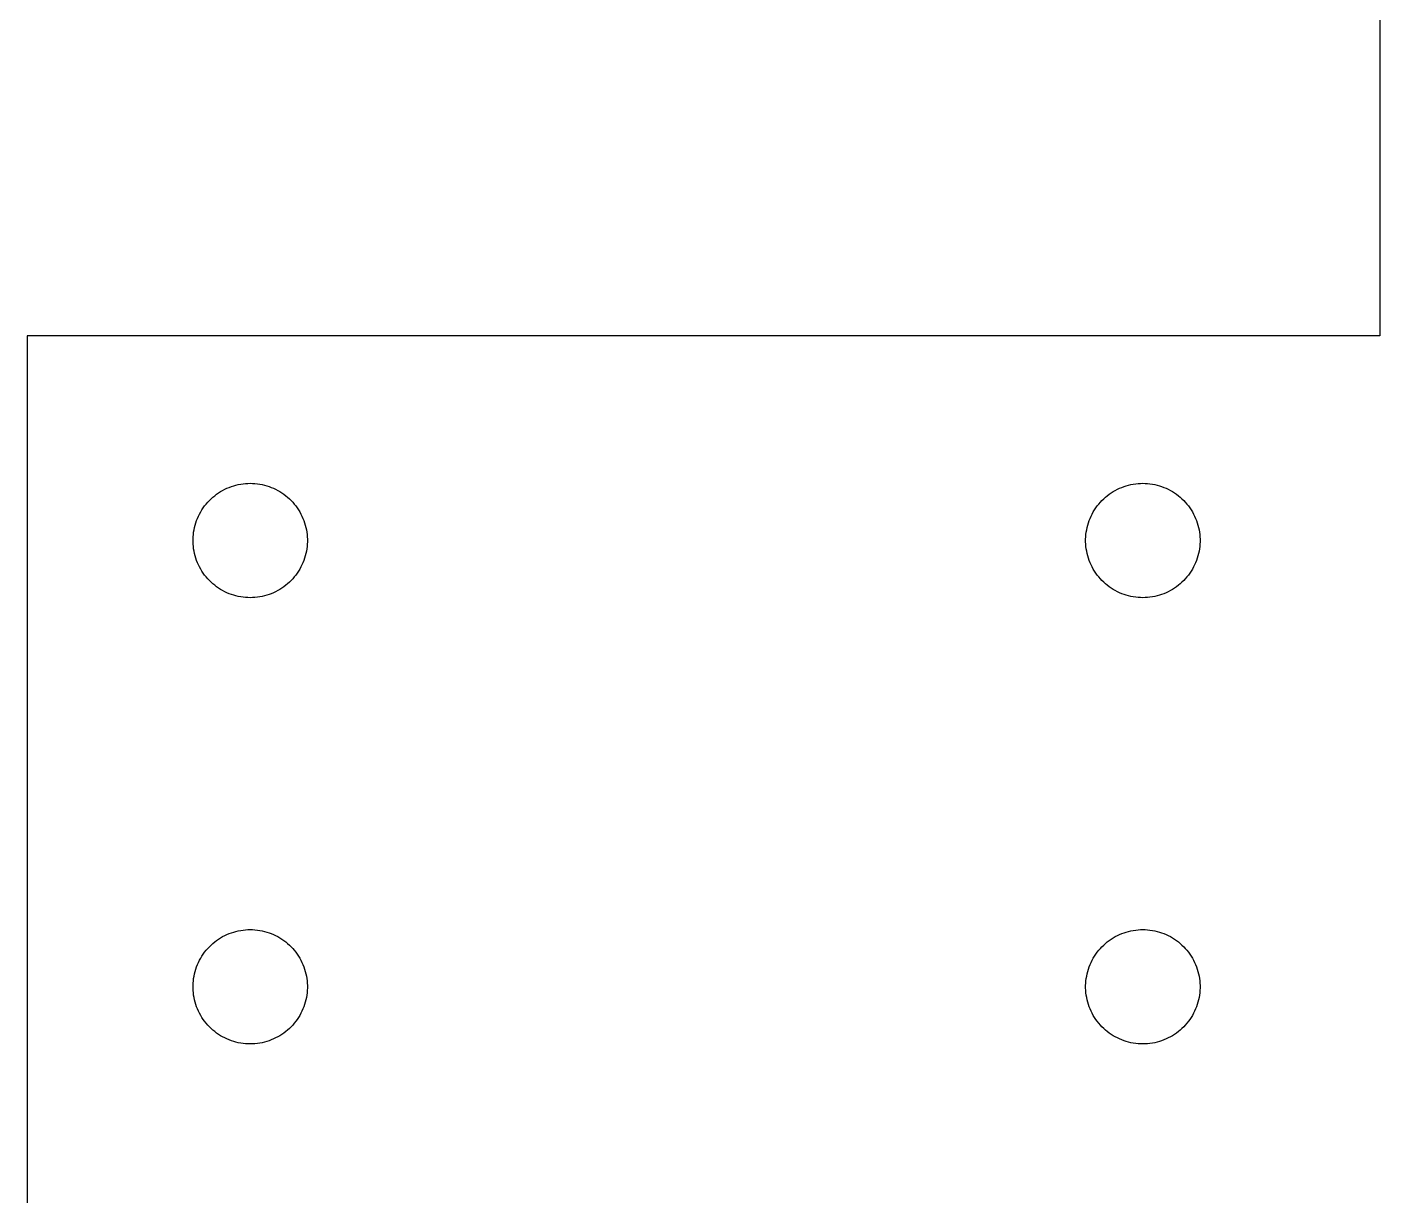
# Model space of a CAD drawing. Header units: metres. Extents: x -8 to 8, y -7.5 to 5.8.
# Drawn here: x -8.031 to -6.122, y -2.5 to -0.85 of the extents above; entities that cross this region are included whole.
import ezdxf

# ---------------------------------------------------------------- set-up
doc = ezdxf.new("R2010")
doc.units = ezdxf.units.M

msp = doc.modelspace()

# ---------------------------------------------------------------- linework, layer by layer
for p, q in [((-6.12204, 0.485825), (-6.12204, -1.28581)), ((-6.12204, -1.28581), (-8.03149, -1.28581)), ((-8.03149, -1.28581), (-8.03149, -3.59999)), ((-7.76398, -1.50951), (-7.7612, -1.50757)), ((-7.7612, -1.50757), (-7.75835, -1.50577)), ((-7.75835, -1.50577), (-7.75542, -1.50407)), ((-7.75542, -1.50407), (-7.75241, -1.5025)), ((-7.75241, -1.5025), (-7.74936, -1.50107)), ((-7.74936, -1.50107), (-7.74625, -1.49976)), ((-7.74625, -1.49976), (-7.74307, -1.49858)), ((-7.74307, -1.49858), (-7.73985, -1.49753)), ((-7.73985, -1.49753), (-7.7366, -1.49663)), ((-7.7366, -1.49663), (-7.73331, -1.49585)), ((-7.73331, -1.49585), (-7.73, -1.49522)), ((-7.73, -1.49522), (-7.72665, -1.49472)), ((-7.72665, -1.49472), (-7.72328, -1.49437)), ((-7.72328, -1.49437), (-7.71991, -1.49416)), ((-7.71991, -1.49416), (-7.71654, -1.49408)), ((-7.71654, -1.49408), (-7.71315, -1.49416)), ((-7.71315, -1.49416), (-7.70978, -1.49437)), ((-7.70978, -1.49437), (-7.70642, -1.49472)), ((-7.70642, -1.49472), (-7.70308, -1.49522)), ((-7.70308, -1.49522), (-7.69975, -1.49585)), ((-7.69975, -1.49585), (-7.69646, -1.49663)), ((-7.69646, -1.49663), (-7.69321, -1.49753)), ((-7.69321, -1.49753), (-7.68999, -1.49858)), ((-7.68999, -1.49858), (-7.68683, -1.49976)), ((-7.68683, -1.49976), (-7.6837, -1.50107)), ((-7.6837, -1.50107), (-7.68065, -1.5025)), ((-7.68065, -1.5025), (-7.67766, -1.50407)), ((-7.67766, -1.50407), (-7.67473, -1.50577)), ((-7.67473, -1.50577), (-7.67188, -1.50757)), ((-7.67188, -1.50757), (-7.6691, -1.50951)), ((-6.50414, -1.50951), (-6.50136, -1.50757)), ((-6.50136, -1.50757), (-6.4985, -1.50577)), ((-6.4985, -1.50577), (-6.49557, -1.50407)), ((-6.49557, -1.50407), (-6.49257, -1.5025)), ((-6.49257, -1.5025), (-6.48952, -1.50107)), ((-6.48952, -1.50107), (-6.4864, -1.49976)), ((-6.4864, -1.49976), (-6.48323, -1.49858)), ((-6.48323, -1.49858), (-6.48001, -1.49753)), ((-6.48001, -1.49753), (-6.47676, -1.49663)), ((-6.47676, -1.49663), (-6.47346, -1.49585)), ((-6.47346, -1.49585), (-6.47015, -1.49522)), ((-6.47015, -1.49522), (-6.4668, -1.49472)), ((-6.4668, -1.49472), (-6.46344, -1.49437)), ((-6.46344, -1.49437), (-6.46007, -1.49416)), ((-6.46007, -1.49416), (-6.4567, -1.49408)), ((-6.4567, -1.49408), (-6.45331, -1.49416)), ((-6.45331, -1.49416), (-6.44994, -1.49437)), ((-6.44994, -1.49437), (-6.44658, -1.49472)), ((-6.44658, -1.49472), (-6.44324, -1.49522)), ((-6.44324, -1.49522), (-6.43991, -1.49585)), ((-6.43991, -1.49585), (-6.43661, -1.49663)), ((-6.43661, -1.49663), (-6.43336, -1.49753)), ((-6.43336, -1.49753), (-6.43015, -1.49858)), ((-6.43015, -1.49858), (-6.42697, -1.49976)), ((-6.42697, -1.49976), (-6.42386, -1.50107)), ((-6.42386, -1.50107), (-6.42081, -1.5025)), ((-6.42081, -1.5025), (-6.4178, -1.50407)), ((-6.4178, -1.50407), (-6.41489, -1.50577)), ((-6.41489, -1.50577), (-6.41203, -1.50757)), ((-6.41203, -1.50757), (-6.40926, -1.50951)), ((-7.78281, -1.52873), (-7.78082, -1.526)), ((-7.78082, -1.526), (-7.77872, -1.52335)), ((-7.77872, -1.52335), (-7.7765, -1.5208)), ((-7.7765, -1.5208), (-7.7742, -1.51833)), ((-7.7742, -1.51833), (-7.77177, -1.51596)), ((-7.77177, -1.51596), (-7.76927, -1.5137)), ((-7.76927, -1.5137), (-7.76666, -1.51155)), ((-7.76666, -1.51155), (-7.76398, -1.50951)), ((-7.6691, -1.50951), (-7.6664, -1.51155)), ((-7.6664, -1.51155), (-7.6638, -1.5137)), ((-7.6638, -1.5137), (-7.66129, -1.51596)), ((-7.66129, -1.51596), (-7.65887, -1.51833)), ((-7.65887, -1.51833), (-7.65656, -1.5208)), ((-7.65656, -1.5208), (-7.65434, -1.52335)), ((-7.65434, -1.52335), (-7.65225, -1.526)), ((-7.65225, -1.526), (-7.65025, -1.52873)), ((-6.52296, -1.52873), (-6.52098, -1.526)), ((-6.52098, -1.526), (-6.51888, -1.52335)), ((-6.51888, -1.52335), (-6.51666, -1.5208)), ((-6.51666, -1.5208), (-6.51436, -1.51833)), ((-6.51436, -1.51833), (-6.51193, -1.51596)), ((-6.51193, -1.51596), (-6.50943, -1.5137)), ((-6.50943, -1.5137), (-6.50682, -1.51155)), ((-6.50682, -1.51155), (-6.50414, -1.50951)), ((-6.40926, -1.50951), (-6.40656, -1.51155)), ((-6.40656, -1.51155), (-6.40395, -1.5137)), ((-6.40395, -1.5137), (-6.40144, -1.51596)), ((-6.40144, -1.51596), (-6.39903, -1.51833)), ((-6.39903, -1.51833), (-6.39671, -1.5208)), ((-6.39671, -1.5208), (-6.3945, -1.52335)), ((-6.3945, -1.52335), (-6.39241, -1.526)), ((-6.39241, -1.526), (-6.39041, -1.52873)), ((-7.79218, -1.54666), (-7.79094, -1.54352)), ((-7.79094, -1.54352), (-7.78957, -1.54044)), ((-7.78957, -1.54044), (-7.78806, -1.5374)), ((-7.78806, -1.5374), (-7.78642, -1.53444)), ((-7.78642, -1.53444), (-7.78468, -1.53156)), ((-7.78468, -1.53156), (-7.78281, -1.52873)), ((-7.65025, -1.52873), (-7.64839, -1.53156)), ((-7.64839, -1.53156), (-7.64664, -1.53444)), ((-7.64664, -1.53444), (-7.645, -1.5374)), ((-7.645, -1.5374), (-7.64351, -1.54044)), ((-7.64351, -1.54044), (-7.64214, -1.54352)), ((-7.64214, -1.54352), (-7.64088, -1.54666)), ((-6.53233, -1.54666), (-6.5311, -1.54352)), ((-6.5311, -1.54352), (-6.52971, -1.54044)), ((-6.52971, -1.54044), (-6.52821, -1.5374)), ((-6.52821, -1.5374), (-6.52658, -1.53444)), ((-6.52658, -1.53444), (-6.52483, -1.53156)), ((-6.52483, -1.53156), (-6.52296, -1.52873)), ((-6.39041, -1.52873), (-6.38855, -1.53156)), ((-6.38855, -1.53156), (-6.3868, -1.53444)), ((-6.3868, -1.53444), (-6.38516, -1.5374)), ((-6.38516, -1.5374), (-6.38367, -1.54044)), ((-6.38367, -1.54044), (-6.38229, -1.54352)), ((-6.38229, -1.54352), (-6.38104, -1.54666)), ((-7.7968, -1.56636), (-7.79637, -1.563)), ((-7.79637, -1.563), (-7.79581, -1.55968)), ((-7.79581, -1.55968), (-7.7951, -1.55637)), ((-7.7951, -1.55637), (-7.79427, -1.55309)), ((-7.79427, -1.55309), (-7.79329, -1.54985)), ((-7.79329, -1.54985), (-7.79218, -1.54666)), ((-7.64088, -1.54666), (-7.63977, -1.54985)), ((-7.63977, -1.54985), (-7.63879, -1.55309)), ((-7.63879, -1.55309), (-7.63795, -1.55637)), ((-7.63795, -1.55637), (-7.63725, -1.55968)), ((-7.63725, -1.55968), (-7.63669, -1.563)), ((-7.63669, -1.563), (-7.63626, -1.56636)), ((-6.53696, -1.56636), (-6.53653, -1.563)), ((-6.53653, -1.563), (-6.53596, -1.55968)), ((-6.53596, -1.55968), (-6.53526, -1.55637)), ((-6.53526, -1.55637), (-6.53442, -1.55309)), ((-6.53442, -1.55309), (-6.53345, -1.54985)), ((-6.53345, -1.54985), (-6.53233, -1.54666)), ((-6.38104, -1.54666), (-6.37993, -1.54985)), ((-6.37993, -1.54985), (-6.37895, -1.55309)), ((-6.37895, -1.55309), (-6.37811, -1.55637)), ((-6.37811, -1.55637), (-6.37741, -1.55968)), ((-6.37741, -1.55968), (-6.37685, -1.563)), ((-6.37685, -1.563), (-6.37642, -1.56636)), ((-7.79723, -1.5731), (-7.79709, -1.56973)), ((-7.79723, -1.57649), (-7.79723, -1.5731)), ((-7.79709, -1.57986), (-7.79723, -1.57649)), ((-7.79709, -1.56973), (-7.7968, -1.56636)), ((-7.7968, -1.58324), (-7.79709, -1.57986)), ((-7.79637, -1.58658), (-7.7968, -1.58324)), ((-7.63626, -1.58324), (-7.63669, -1.58658)), ((-7.63626, -1.56636), (-7.63599, -1.56973)), ((-7.63599, -1.57986), (-7.63626, -1.58324)), ((-7.63599, -1.56973), (-7.63585, -1.5731)), ((-7.63585, -1.57649), (-7.63599, -1.57986)), ((-7.63585, -1.5731), (-7.63585, -1.57649)), ((-6.53738, -1.5731), (-6.53723, -1.56973)), ((-6.53738, -1.57649), (-6.53738, -1.5731)), ((-6.53723, -1.57986), (-6.53738, -1.57649)), ((-6.53723, -1.56973), (-6.53696, -1.56636)), ((-6.53696, -1.58324), (-6.53723, -1.57986)), ((-6.53653, -1.58658), (-6.53696, -1.58324)), ((-6.37642, -1.58324), (-6.37685, -1.58658)), ((-6.37642, -1.56636), (-6.37614, -1.56973)), ((-6.37614, -1.57986), (-6.37642, -1.58324)), ((-6.37614, -1.56973), (-6.37599, -1.5731)), ((-6.37599, -1.57649), (-6.37614, -1.57986)), ((-6.37599, -1.5731), (-6.37599, -1.57649)), ((-7.79581, -1.58992), (-7.79637, -1.58658)), ((-7.7951, -1.59323), (-7.79581, -1.58992)), ((-7.79427, -1.5965), (-7.7951, -1.59323)), ((-7.79329, -1.59973), (-7.79427, -1.5965)), ((-7.79218, -1.60294), (-7.79329, -1.59973)), ((-7.79094, -1.60608), (-7.79218, -1.60294)), ((-7.64088, -1.60294), (-7.64214, -1.60608)), ((-7.63977, -1.59973), (-7.64088, -1.60294)), ((-7.63879, -1.5965), (-7.63977, -1.59973)), ((-7.63795, -1.59323), (-7.63879, -1.5965)), ((-7.63725, -1.58992), (-7.63795, -1.59323)), ((-7.63669, -1.58658), (-7.63725, -1.58992)), ((-6.53596, -1.58992), (-6.53653, -1.58658)), ((-6.53526, -1.59323), (-6.53596, -1.58992)), ((-6.53442, -1.5965), (-6.53526, -1.59323)), ((-6.53345, -1.59973), (-6.53442, -1.5965)), ((-6.53233, -1.60294), (-6.53345, -1.59973)), ((-6.5311, -1.60608), (-6.53233, -1.60294)), ((-6.38104, -1.60294), (-6.38229, -1.60608)), ((-6.37993, -1.59973), (-6.38104, -1.60294)), ((-6.37895, -1.5965), (-6.37993, -1.59973)), ((-6.37811, -1.59323), (-6.37895, -1.5965)), ((-6.37741, -1.58992), (-6.37811, -1.59323)), ((-6.37685, -1.58658), (-6.37741, -1.58992)), ((-7.78957, -1.60916), (-7.79094, -1.60608)), ((-7.78806, -1.61218), (-7.78957, -1.60916)), ((-7.78642, -1.61514), (-7.78806, -1.61218)), ((-7.78468, -1.61804), (-7.78642, -1.61514)), ((-7.78281, -1.62086), (-7.78468, -1.61804)), ((-7.78082, -1.6236), (-7.78281, -1.62086)), ((-7.65025, -1.62086), (-7.65225, -1.6236)), ((-7.64839, -1.61804), (-7.65025, -1.62086)), ((-7.64664, -1.61514), (-7.64839, -1.61804)), ((-7.645, -1.61218), (-7.64664, -1.61514)), ((-7.64351, -1.60916), (-7.645, -1.61218)), ((-7.64214, -1.60608), (-7.64351, -1.60916)), ((-6.52971, -1.60916), (-6.5311, -1.60608)), ((-6.52821, -1.61218), (-6.52971, -1.60916)), ((-6.52658, -1.61514), (-6.52821, -1.61218)), ((-6.52483, -1.61804), (-6.52658, -1.61514)), ((-6.52296, -1.62086), (-6.52483, -1.61804)), ((-6.52098, -1.6236), (-6.52296, -1.62086)), ((-6.39041, -1.62086), (-6.39241, -1.6236)), ((-6.38855, -1.61804), (-6.39041, -1.62086)), ((-6.3868, -1.61514), (-6.38855, -1.61804)), ((-6.38516, -1.61218), (-6.3868, -1.61514)), ((-6.38367, -1.60916), (-6.38516, -1.61218)), ((-6.38229, -1.60608), (-6.38367, -1.60916)), ((-7.77872, -1.62624), (-7.78082, -1.6236)), ((-7.7765, -1.6288), (-7.77872, -1.62624)), ((-7.7742, -1.63127), (-7.7765, -1.6288)), ((-7.77177, -1.63364), (-7.7742, -1.63127)), ((-7.76927, -1.63589), (-7.77177, -1.63364)), ((-7.76666, -1.63805), (-7.76927, -1.63589)), ((-7.76398, -1.64009), (-7.76666, -1.63805)), ((-7.7612, -1.64201), (-7.76398, -1.64009)), ((-7.75835, -1.64383), (-7.7612, -1.64201)), ((-7.67188, -1.64201), (-7.67473, -1.64383)), ((-7.6691, -1.64009), (-7.67188, -1.64201)), ((-7.6664, -1.63805), (-7.6691, -1.64009)), ((-7.6638, -1.63589), (-7.6664, -1.63805)), ((-7.66129, -1.63364), (-7.6638, -1.63589)), ((-7.65887, -1.63127), (-7.66129, -1.63364)), ((-7.65656, -1.6288), (-7.65887, -1.63127)), ((-7.65434, -1.62624), (-7.65656, -1.6288)), ((-7.65225, -1.6236), (-7.65434, -1.62624)), ((-6.51888, -1.62624), (-6.52098, -1.6236)), ((-6.51666, -1.6288), (-6.51888, -1.62624)), ((-6.51436, -1.63127), (-6.51666, -1.6288)), ((-6.51193, -1.63364), (-6.51436, -1.63127)), ((-6.50943, -1.63589), (-6.51193, -1.63364)), ((-6.50682, -1.63805), (-6.50943, -1.63589)), ((-6.50414, -1.64009), (-6.50682, -1.63805)), ((-6.50136, -1.64201), (-6.50414, -1.64009)), ((-6.4985, -1.64383), (-6.50136, -1.64201)), ((-6.41203, -1.64201), (-6.41489, -1.64383)), ((-6.40926, -1.64009), (-6.41203, -1.64201)), ((-6.40656, -1.63805), (-6.40926, -1.64009)), ((-6.40395, -1.63589), (-6.40656, -1.63805)), ((-6.40144, -1.63364), (-6.40395, -1.63589)), ((-6.39903, -1.63127), (-6.40144, -1.63364)), ((-6.39671, -1.6288), (-6.39903, -1.63127)), ((-6.3945, -1.62624), (-6.39671, -1.6288)), ((-6.39241, -1.6236), (-6.3945, -1.62624)), ((-7.75542, -1.64552), (-7.75835, -1.64383)), ((-7.75241, -1.64709), (-7.75542, -1.64552)), ((-7.74936, -1.64853), (-7.75241, -1.64709)), ((-7.74625, -1.64984), (-7.74936, -1.64853)), ((-7.74307, -1.65102), (-7.74625, -1.64984)), ((-7.73985, -1.65205), (-7.74307, -1.65102)), ((-7.7366, -1.65297), (-7.73985, -1.65205)), ((-7.73331, -1.65375), (-7.7366, -1.65297)), ((-7.73, -1.65437), (-7.73331, -1.65375)), ((-7.72665, -1.65486), (-7.73, -1.65437)), ((-7.72328, -1.65523), (-7.72665, -1.65486)), ((-7.71991, -1.65544), (-7.72328, -1.65523)), ((-7.71654, -1.6555), (-7.71991, -1.65544)), ((-7.71315, -1.65544), (-7.71654, -1.6555)), ((-7.70978, -1.65523), (-7.71315, -1.65544)), ((-7.70642, -1.65486), (-7.70978, -1.65523)), ((-7.70308, -1.65437), (-7.70642, -1.65486)), ((-7.69975, -1.65375), (-7.70308, -1.65437)), ((-7.69646, -1.65297), (-7.69975, -1.65375)), ((-7.69321, -1.65205), (-7.69646, -1.65297)), ((-7.68999, -1.65102), (-7.69321, -1.65205)), ((-7.68683, -1.64984), (-7.68999, -1.65102)), ((-7.6837, -1.64853), (-7.68683, -1.64984)), ((-7.68065, -1.64709), (-7.6837, -1.64853)), ((-7.67766, -1.64552), (-7.68065, -1.64709)), ((-7.67473, -1.64383), (-7.67766, -1.64552)), ((-6.49557, -1.64552), (-6.4985, -1.64383)), ((-6.49257, -1.64709), (-6.49557, -1.64552)), ((-6.48952, -1.64853), (-6.49257, -1.64709)), ((-6.4864, -1.64984), (-6.48952, -1.64853)), ((-6.48323, -1.65102), (-6.4864, -1.64984)), ((-6.48001, -1.65205), (-6.48323, -1.65102)), ((-6.47676, -1.65297), (-6.48001, -1.65205)), ((-6.47346, -1.65375), (-6.47676, -1.65297)), ((-6.47015, -1.65437), (-6.47346, -1.65375)), ((-6.4668, -1.65486), (-6.47015, -1.65437)), ((-6.46344, -1.65523), (-6.4668, -1.65486)), ((-6.46007, -1.65544), (-6.46344, -1.65523)), ((-6.4567, -1.6555), (-6.46007, -1.65544)), ((-6.45331, -1.65544), (-6.4567, -1.6555)), ((-6.44994, -1.65523), (-6.45331, -1.65544)), ((-6.44658, -1.65486), (-6.44994, -1.65523)), ((-6.44324, -1.65437), (-6.44658, -1.65486)), ((-6.43991, -1.65375), (-6.44324, -1.65437)), ((-6.43661, -1.65297), (-6.43991, -1.65375)), ((-6.43336, -1.65205), (-6.43661, -1.65297)), ((-6.43015, -1.65102), (-6.43336, -1.65205)), ((-6.42697, -1.64984), (-6.43015, -1.65102)), ((-6.42386, -1.64853), (-6.42697, -1.64984)), ((-6.42081, -1.64709), (-6.42386, -1.64853)), ((-6.4178, -1.64552), (-6.42081, -1.64709)), ((-6.41489, -1.64383), (-6.4178, -1.64552)), ((-7.76398, -2.13942), (-7.7612, -2.1375)), ((-7.7612, -2.1375), (-7.75835, -2.13568)), ((-7.75835, -2.13568), (-7.75542, -2.13399)), ((-7.75542, -2.13399), (-7.75241, -2.13243)), ((-7.75241, -2.13243), (-7.74936, -2.13098)), ((-7.74936, -2.13098), (-7.74625, -2.12967)), ((-7.74625, -2.12967), (-7.74307, -2.12849)), ((-7.74307, -2.12849), (-7.73985, -2.12746)), ((-7.73985, -2.12746), (-7.7366, -2.12654)), ((-7.7366, -2.12654), (-7.73331, -2.12578)), ((-7.73331, -2.12578), (-7.73, -2.12514)), ((-7.73, -2.12514), (-7.72665, -2.12465)), ((-7.72665, -2.12465), (-7.72328, -2.1243)), ((-7.72328, -2.1243), (-7.71991, -2.12408)), ((-7.71991, -2.12408), (-7.71654, -2.12401)), ((-7.71654, -2.12401), (-7.71315, -2.12408)), ((-7.71315, -2.12408), (-7.70978, -2.1243)), ((-7.70978, -2.1243), (-7.70642, -2.12465)), ((-7.70642, -2.12465), (-7.70308, -2.12514)), ((-7.70308, -2.12514), (-7.69975, -2.12578)), ((-7.69975, -2.12578), (-7.69646, -2.12654)), ((-7.69646, -2.12654), (-7.69321, -2.12746)), ((-7.69321, -2.12746), (-7.68999, -2.12849)), ((-7.68999, -2.12849), (-7.68683, -2.12967)), ((-7.68683, -2.12967), (-7.6837, -2.13098)), ((-7.6837, -2.13098), (-7.68065, -2.13243)), ((-7.68065, -2.13243), (-7.67766, -2.13399)), ((-7.67766, -2.13399), (-7.67473, -2.13568)), ((-7.67473, -2.13568), (-7.67188, -2.1375)), ((-7.67188, -2.1375), (-7.6691, -2.13942)), ((-6.50414, -2.13942), (-6.50136, -2.1375)), ((-6.50136, -2.1375), (-6.4985, -2.13568)), ((-6.4985, -2.13568), (-6.49557, -2.13399)), ((-6.49557, -2.13399), (-6.49257, -2.13243)), ((-6.49257, -2.13243), (-6.48952, -2.13098)), ((-6.48952, -2.13098), (-6.4864, -2.12967)), ((-6.4864, -2.12967), (-6.48323, -2.12849)), ((-6.48323, -2.12849), (-6.48001, -2.12746)), ((-6.48001, -2.12746), (-6.47676, -2.12654)), ((-6.47676, -2.12654), (-6.47346, -2.12578)), ((-6.47346, -2.12578), (-6.47015, -2.12514)), ((-6.47015, -2.12514), (-6.4668, -2.12465)), ((-6.4668, -2.12465), (-6.46344, -2.1243)), ((-6.46344, -2.1243), (-6.46007, -2.12408)), ((-6.46007, -2.12408), (-6.4567, -2.12401)), ((-6.4567, -2.12401), (-6.45331, -2.12408)), ((-6.45331, -2.12408), (-6.44994, -2.1243)), ((-6.44994, -2.1243), (-6.44658, -2.12465)), ((-6.44658, -2.12465), (-6.44324, -2.12514)), ((-6.44324, -2.12514), (-6.43991, -2.12578)), ((-6.43991, -2.12578), (-6.43661, -2.12654)), ((-6.43661, -2.12654), (-6.43336, -2.12746)), ((-6.43336, -2.12746), (-6.43015, -2.12849)), ((-6.43015, -2.12849), (-6.42697, -2.12967)), ((-6.42697, -2.12967), (-6.42386, -2.13098)), ((-6.42386, -2.13098), (-6.42081, -2.13243)), ((-6.42081, -2.13243), (-6.4178, -2.13399)), ((-6.4178, -2.13399), (-6.41489, -2.13568)), ((-6.41489, -2.13568), (-6.41203, -2.1375)), ((-6.41203, -2.1375), (-6.40926, -2.13942)), ((-7.78281, -2.15866), (-7.78082, -2.15591)), ((-7.78082, -2.15591), (-7.77872, -2.15327)), ((-7.77872, -2.15327), (-7.7765, -2.15071)), ((-7.7765, -2.15071), (-7.7742, -2.14825)), ((-7.7742, -2.14825), (-7.77177, -2.14589)), ((-7.77177, -2.14589), (-7.76927, -2.14362)), ((-7.76927, -2.14362), (-7.76666, -2.14146)), ((-7.76666, -2.14146), (-7.76398, -2.13942)), ((-7.6691, -2.13942), (-7.6664, -2.14146)), ((-7.6664, -2.14146), (-7.6638, -2.14362)), ((-7.6638, -2.14362), (-7.66129, -2.14589)), ((-7.66129, -2.14589), (-7.65887, -2.14825)), ((-7.65887, -2.14825), (-7.65656, -2.15071)), ((-7.65656, -2.15071), (-7.65434, -2.15327)), ((-7.65434, -2.15327), (-7.65225, -2.15591)), ((-7.65225, -2.15591), (-7.65025, -2.15866)), ((-6.52296, -2.15866), (-6.52098, -2.15591)), ((-6.52098, -2.15591), (-6.51888, -2.15327)), ((-6.51888, -2.15327), (-6.51666, -2.15071)), ((-6.51666, -2.15071), (-6.51436, -2.14825)), ((-6.51436, -2.14825), (-6.51193, -2.14589)), ((-6.51193, -2.14589), (-6.50943, -2.14362)), ((-6.50943, -2.14362), (-6.50682, -2.14146)), ((-6.50682, -2.14146), (-6.50414, -2.13942)), ((-6.40926, -2.13942), (-6.40656, -2.14146)), ((-6.40656, -2.14146), (-6.40395, -2.14362)), ((-6.40395, -2.14362), (-6.40144, -2.14589)), ((-6.40144, -2.14589), (-6.39903, -2.14825)), ((-6.39903, -2.14825), (-6.39671, -2.15071)), ((-6.39671, -2.15071), (-6.3945, -2.15327)), ((-6.3945, -2.15327), (-6.39241, -2.15591)), ((-6.39241, -2.15591), (-6.39041, -2.15866)), ((-7.79329, -2.17978), (-7.79218, -2.17659)), ((-7.79218, -2.17659), (-7.79094, -2.17345)), ((-7.79094, -2.17345), (-7.78957, -2.17035)), ((-7.78957, -2.17035), (-7.78806, -2.16733)), ((-7.78806, -2.16733), (-7.78642, -2.16437)), ((-7.78642, -2.16437), (-7.78468, -2.16147)), ((-7.78468, -2.16147), (-7.78281, -2.15866)), ((-7.65025, -2.15866), (-7.64839, -2.16147)), ((-7.64839, -2.16147), (-7.64664, -2.16437)), ((-7.64664, -2.16437), (-7.645, -2.16733)), ((-7.645, -2.16733), (-7.64351, -2.17035)), ((-7.64351, -2.17035), (-7.64214, -2.17345)), ((-7.64214, -2.17345), (-7.64088, -2.17659)), ((-7.64088, -2.17659), (-7.63977, -2.17978)), ((-6.53345, -2.17978), (-6.53233, -2.17659)), ((-6.53233, -2.17659), (-6.5311, -2.17345)), ((-6.5311, -2.17345), (-6.52971, -2.17035)), ((-6.52971, -2.17035), (-6.52821, -2.16733)), ((-6.52821, -2.16733), (-6.52658, -2.16437)), ((-6.52658, -2.16437), (-6.52483, -2.16147)), ((-6.52483, -2.16147), (-6.52296, -2.15866)), ((-6.39041, -2.15866), (-6.38855, -2.16147)), ((-6.38855, -2.16147), (-6.3868, -2.16437)), ((-6.3868, -2.16437), (-6.38516, -2.16733)), ((-6.38516, -2.16733), (-6.38367, -2.17035)), ((-6.38367, -2.17035), (-6.38229, -2.17345)), ((-6.38229, -2.17345), (-6.38104, -2.17659)), ((-6.38104, -2.17659), (-6.37993, -2.17978)), ((-7.7968, -2.19627), (-7.79637, -2.19293)), ((-7.79637, -2.19293), (-7.79581, -2.18959)), ((-7.79581, -2.18959), (-7.7951, -2.18629)), ((-7.7951, -2.18629), (-7.79427, -2.18301)), ((-7.79427, -2.18301), (-7.79329, -2.17978)), ((-7.63977, -2.17978), (-7.63879, -2.18301)), ((-7.63879, -2.18301), (-7.63795, -2.18629)), ((-7.63795, -2.18629), (-7.63725, -2.18959)), ((-7.63725, -2.18959), (-7.63669, -2.19293)), ((-7.63669, -2.19293), (-7.63626, -2.19627)), ((-6.53696, -2.19627), (-6.53653, -2.19293)), ((-6.53653, -2.19293), (-6.53596, -2.18959)), ((-6.53596, -2.18959), (-6.53526, -2.18629)), ((-6.53526, -2.18629), (-6.53442, -2.18301)), ((-6.53442, -2.18301), (-6.53345, -2.17978)), ((-6.37993, -2.17978), (-6.37895, -2.18301)), ((-6.37895, -2.18301), (-6.37811, -2.18629)), ((-6.37811, -2.18629), (-6.37741, -2.18959)), ((-6.37741, -2.18959), (-6.37685, -2.19293)), ((-6.37685, -2.19293), (-6.37642, -2.19627)), ((-7.79723, -2.20303), (-7.79709, -2.19965)), ((-7.79723, -2.20641), (-7.79723, -2.20303)), ((-7.79709, -2.20978), (-7.79723, -2.20641)), ((-7.79709, -2.19965), (-7.7968, -2.19627)), ((-7.7968, -2.21315), (-7.79709, -2.20978)), ((-7.79637, -2.21651), (-7.7968, -2.21315)), ((-7.63626, -2.21315), (-7.63669, -2.21651)), ((-7.63626, -2.19627), (-7.63599, -2.19965)), ((-7.63599, -2.20978), (-7.63626, -2.21315)), ((-7.63599, -2.19965), (-7.63585, -2.20303)), ((-7.63585, -2.20641), (-7.63599, -2.20978)), ((-7.63585, -2.20303), (-7.63585, -2.20641)), ((-6.53738, -2.20303), (-6.53723, -2.19965)), ((-6.53738, -2.20641), (-6.53738, -2.20303)), ((-6.53723, -2.20978), (-6.53738, -2.20641)), ((-6.53723, -2.19965), (-6.53696, -2.19627)), ((-6.53696, -2.21315), (-6.53723, -2.20978)), ((-6.53653, -2.21651), (-6.53696, -2.21315)), ((-6.37642, -2.21315), (-6.37685, -2.21651)), ((-6.37642, -2.19627), (-6.37614, -2.19965)), ((-6.37614, -2.20978), (-6.37642, -2.21315)), ((-6.37614, -2.19965), (-6.37599, -2.20303)), ((-6.37599, -2.20641), (-6.37614, -2.20978)), ((-6.37599, -2.20303), (-6.37599, -2.20641)), ((-7.79581, -2.21983), (-7.79637, -2.21651)), ((-7.7951, -2.22314), (-7.79581, -2.21983)), ((-7.79427, -2.22643), (-7.7951, -2.22314)), ((-7.79329, -2.22966), (-7.79427, -2.22643)), ((-7.79218, -2.23285), (-7.79329, -2.22966)), ((-7.79094, -2.23599), (-7.79218, -2.23285)), ((-7.64088, -2.23285), (-7.64214, -2.23599)), ((-7.63977, -2.22966), (-7.64088, -2.23285)), ((-7.63879, -2.22643), (-7.63977, -2.22966)), ((-7.63795, -2.22314), (-7.63879, -2.22643)), ((-7.63725, -2.21983), (-7.63795, -2.22314)), ((-7.63669, -2.21651), (-7.63725, -2.21983)), ((-6.53596, -2.21983), (-6.53653, -2.21651)), ((-6.53526, -2.22314), (-6.53596, -2.21983)), ((-6.53442, -2.22643), (-6.53526, -2.22314)), ((-6.53345, -2.22966), (-6.53442, -2.22643)), ((-6.53233, -2.23285), (-6.53345, -2.22966)), ((-6.5311, -2.23599), (-6.53233, -2.23285)), ((-6.38104, -2.23285), (-6.38229, -2.23599)), ((-6.37993, -2.22966), (-6.38104, -2.23285)), ((-6.37895, -2.22643), (-6.37993, -2.22966)), ((-6.37811, -2.22314), (-6.37895, -2.22643)), ((-6.37741, -2.21983), (-6.37811, -2.22314)), ((-6.37685, -2.21651), (-6.37741, -2.21983)), ((-7.78957, -2.23907), (-7.79094, -2.23599)), ((-7.78806, -2.24211), (-7.78957, -2.23907)), ((-7.78642, -2.24507), (-7.78806, -2.24211)), ((-7.78468, -2.24797), (-7.78642, -2.24507)), ((-7.78281, -2.25078), (-7.78468, -2.24797)), ((-7.78082, -2.25351), (-7.78281, -2.25078)), ((-7.65025, -2.25078), (-7.65225, -2.25351)), ((-7.64839, -2.24797), (-7.65025, -2.25078)), ((-7.64664, -2.24507), (-7.64839, -2.24797)), ((-7.645, -2.24211), (-7.64664, -2.24507)), ((-7.64351, -2.23907), (-7.645, -2.24211)), ((-7.64214, -2.23599), (-7.64351, -2.23907)), ((-6.52971, -2.23907), (-6.5311, -2.23599)), ((-6.52821, -2.24211), (-6.52971, -2.23907)), ((-6.52658, -2.24507), (-6.52821, -2.24211)), ((-6.52483, -2.24797), (-6.52658, -2.24507)), ((-6.52296, -2.25078), (-6.52483, -2.24797)), ((-6.52098, -2.25351), (-6.52296, -2.25078)), ((-6.39041, -2.25078), (-6.39241, -2.25351)), ((-6.38855, -2.24797), (-6.39041, -2.25078)), ((-6.3868, -2.24507), (-6.38855, -2.24797)), ((-6.38516, -2.24211), (-6.3868, -2.24507)), ((-6.38367, -2.23907), (-6.38516, -2.24211)), ((-6.38229, -2.23599), (-6.38367, -2.23907)), ((-7.77872, -2.25616), (-7.78082, -2.25351)), ((-7.7765, -2.25873), (-7.77872, -2.25616)), ((-7.7742, -2.26118), (-7.7765, -2.25873)), ((-7.77177, -2.26355), (-7.7742, -2.26118)), ((-7.76927, -2.26581), (-7.77177, -2.26355)), ((-7.76666, -2.26797), (-7.76927, -2.26581)), ((-7.76398, -2.27), (-7.76666, -2.26797)), ((-7.7612, -2.27194), (-7.76398, -2.27)), ((-7.75835, -2.27376), (-7.7612, -2.27194)), ((-7.67188, -2.27194), (-7.67473, -2.27376)), ((-7.6691, -2.27), (-7.67188, -2.27194)), ((-7.6664, -2.26797), (-7.6691, -2.27)), ((-7.6638, -2.26581), (-7.6664, -2.26797)), ((-7.66129, -2.26355), (-7.6638, -2.26581)), ((-7.65887, -2.26118), (-7.66129, -2.26355)), ((-7.65656, -2.25873), (-7.65887, -2.26118)), ((-7.65434, -2.25616), (-7.65656, -2.25873)), ((-7.65225, -2.25351), (-7.65434, -2.25616)), ((-6.51888, -2.25616), (-6.52098, -2.25351)), ((-6.51666, -2.25873), (-6.51888, -2.25616)), ((-6.51436, -2.26118), (-6.51666, -2.25873)), ((-6.51193, -2.26355), (-6.51436, -2.26118)), ((-6.50943, -2.26581), (-6.51193, -2.26355)), ((-6.50682, -2.26797), (-6.50943, -2.26581)), ((-6.50414, -2.27), (-6.50682, -2.26797)), ((-6.50136, -2.27194), (-6.50414, -2.27)), ((-6.4985, -2.27376), (-6.50136, -2.27194)), ((-6.41203, -2.27194), (-6.41489, -2.27376)), ((-6.40926, -2.27), (-6.41203, -2.27194)), ((-6.40656, -2.26797), (-6.40926, -2.27)), ((-6.40395, -2.26581), (-6.40656, -2.26797)), ((-6.40144, -2.26355), (-6.40395, -2.26581)), ((-6.39903, -2.26118), (-6.40144, -2.26355)), ((-6.39671, -2.25873), (-6.39903, -2.26118)), ((-6.3945, -2.25616), (-6.39671, -2.25873)), ((-6.39241, -2.25351), (-6.3945, -2.25616)), ((-7.75542, -2.27544), (-7.75835, -2.27376)), ((-7.75241, -2.27701), (-7.75542, -2.27544)), ((-7.74936, -2.27844), (-7.75241, -2.27701)), ((-7.74625, -2.27975), (-7.74936, -2.27844)), ((-7.74307, -2.28093), (-7.74625, -2.27975)), ((-7.73985, -2.28198), (-7.74307, -2.28093)), ((-7.7366, -2.28288), (-7.73985, -2.28198)), ((-7.73331, -2.28366), (-7.7366, -2.28288)), ((-7.73, -2.2843), (-7.73331, -2.28366)), ((-7.72665, -2.28479), (-7.73, -2.2843)), ((-7.72328, -2.28514), (-7.72665, -2.28479)), ((-7.71991, -2.28535), (-7.72328, -2.28514)), ((-7.71654, -2.28543), (-7.71991, -2.28535)), ((-7.71315, -2.28535), (-7.71654, -2.28543)), ((-7.70978, -2.28514), (-7.71315, -2.28535)), ((-7.70642, -2.28479), (-7.70978, -2.28514)), ((-7.70308, -2.2843), (-7.70642, -2.28479)), ((-7.69975, -2.28366), (-7.70308, -2.2843)), ((-7.69646, -2.28288), (-7.69975, -2.28366)), ((-7.69321, -2.28198), (-7.69646, -2.28288)), ((-7.68999, -2.28093), (-7.69321, -2.28198)), ((-7.68683, -2.27975), (-7.68999, -2.28093)), ((-7.6837, -2.27844), (-7.68683, -2.27975)), ((-7.68065, -2.27701), (-7.6837, -2.27844)), ((-7.67766, -2.27544), (-7.68065, -2.27701)), ((-7.67473, -2.27376), (-7.67766, -2.27544)), ((-6.49557, -2.27544), (-6.4985, -2.27376)), ((-6.49257, -2.27701), (-6.49557, -2.27544)), ((-6.48952, -2.27844), (-6.49257, -2.27701)), ((-6.4864, -2.27975), (-6.48952, -2.27844)), ((-6.48323, -2.28093), (-6.4864, -2.27975)), ((-6.48001, -2.28198), (-6.48323, -2.28093)), ((-6.47676, -2.28288), (-6.48001, -2.28198)), ((-6.47346, -2.28366), (-6.47676, -2.28288)), ((-6.47015, -2.2843), (-6.47346, -2.28366)), ((-6.4668, -2.28479), (-6.47015, -2.2843)), ((-6.46344, -2.28514), (-6.4668, -2.28479)), ((-6.46007, -2.28535), (-6.46344, -2.28514)), ((-6.4567, -2.28543), (-6.46007, -2.28535)), ((-6.45331, -2.28535), (-6.4567, -2.28543)), ((-6.44994, -2.28514), (-6.45331, -2.28535)), ((-6.44658, -2.28479), (-6.44994, -2.28514)), ((-6.44324, -2.2843), (-6.44658, -2.28479)), ((-6.43991, -2.28366), (-6.44324, -2.2843)), ((-6.43661, -2.28288), (-6.43991, -2.28366)), ((-6.43336, -2.28198), (-6.43661, -2.28288)), ((-6.43015, -2.28093), (-6.43336, -2.28198)), ((-6.42697, -2.27975), (-6.43015, -2.28093)), ((-6.42386, -2.27844), (-6.42697, -2.27975)), ((-6.42081, -2.27701), (-6.42386, -2.27844)), ((-6.4178, -2.27544), (-6.42081, -2.27701)), ((-6.41489, -2.27376), (-6.4178, -2.27544))]:
    msp.add_line(p, q)

doc.saveas('drawing.dxf')
